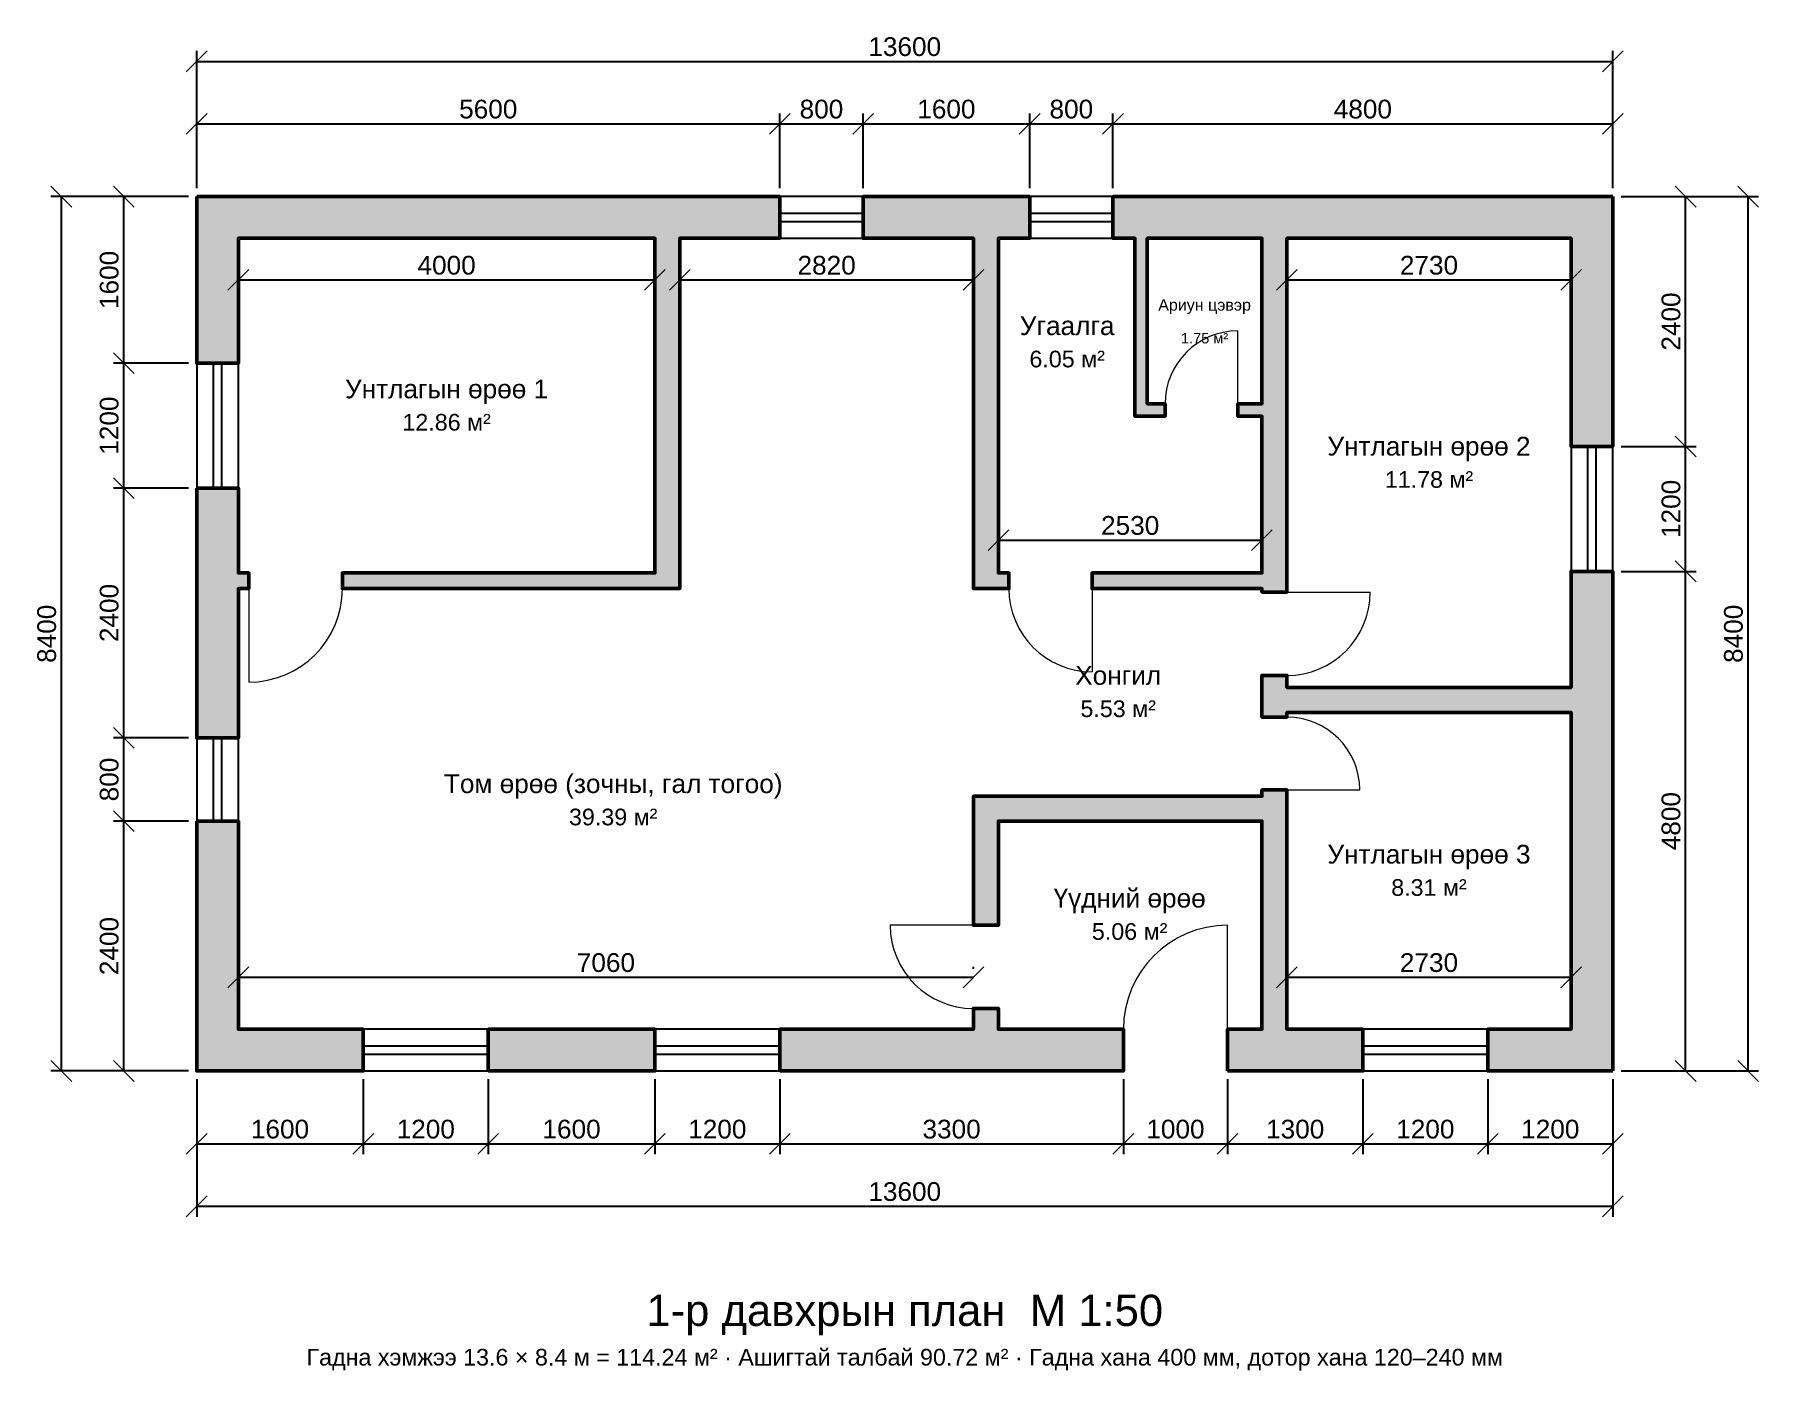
# Model space of a CAD drawing. Header units: millimetres. Extents: x -1558 to 15000, y -2878 to 9958.
import ezdxf
from ezdxf.enums import TextEntityAlignment as Align

# ---------------------------------------------------------------- set-up
doc = ezdxf.new("R2010")
doc.units = ezdxf.units.MM
for name, color, linetype, lineweight in [('ГАРЧИГ', 7, 'Continuous', 25), ('ХААЛГА', 1, 'Continuous', 18), ('ХАНА', 7, 'Continuous', 50), ('ХАНА_ДҮҮРГЭЛТ', 8, 'Continuous', 13), ('ХЭМЖЭЭС', 2, 'Continuous', 13), ('ЦОНХ', 4, 'Continuous', 25), ('ӨРӨӨ', 3, 'Continuous', 18)]:
    doc.layers.add(name, color=color, linetype=linetype, lineweight=lineweight)
doc.styles.add('AR', font='arial.ttf')
doc.dimstyles.new('ГВ50', dxfattribs={"dimtxt": 180, "dimasz": 120, "dimexe": 100, "dimexo": 80, "dimgap": 50, "dimtad": 1, "dimdec": 0, "dimtxsty": 'AR', "dimtsz": 100, "dimcen": 2.5, "dimclrd": 2, "dimclre": 2, "dimazin": 3, "dimtfac": 1, "dimtmove": 0, "dimatfit": 3, "dimarcsym": 0})

msp = doc.modelspace()

# ---------------------------------------------------------------- hatches: boundary and pattern name
at = {"layer": 'ХАНА_ДҮҮРГЭЛТ'}
for points in [[(0, 8400), (5600, 8400), (5600, 8000), (4640, 8000), (4640, 4635), (1400, 4635), (1400, 4785), (4400, 4785), (4400, 8000), (400, 8000), (400, 6800), (0, 6800)], [(8000, 8400), (8000, 8000), (7700, 8000), (7700, 4785), (7800, 4785), (7800, 4635), (7460, 4635), (7460, 8000), (6400, 8000), (6400, 8400)], [(13600, 8400), (13600, 6000), (13200, 6000), (13200, 8000), (10470, 8000), (10470, 4600), (10230, 4600), (10230, 4635), (8600, 4635), (8600, 4785), (10230, 4785), (10230, 6290), (10000, 6290), (10000, 6410), (10230, 6410), (10230, 8000), (9130, 8000), (9130, 6410), (9300, 6410), (9300, 6290), (9010, 6290), (9010, 8000), (8800, 8000), (8800, 8400)], [(0, 5600), (400, 5600), (400, 4785), (500, 4785), (500, 4635), (400, 4635), (400, 3200), (0, 3200)], [(13600, 0), (12400, 0), (12400, 400), (13200, 400), (13200, 3445), (10470, 3445), (10470, 3400), (10230, 3400), (10230, 3800), (10470, 3800), (10470, 3685), (13200, 3685), (13200, 4800), (13600, 4800)], [(9900, 0), (9900, 400), (10230, 400), (10230, 2400), (7700, 2400), (7700, 1400), (7460, 1400), (7460, 2640), (10230, 2640), (10230, 2700), (10470, 2700), (10470, 400), (11200, 400), (11200, 0)], [(0, 2400), (400, 2400), (400, 400), (1600, 400), (1600, 0), (0, 0)], [(5600, 0), (5600, 400), (7460, 400), (7460, 600), (7700, 600), (7700, 400), (8900, 400), (8900, 0)], [(2800, 0), (2800, 400), (4400, 400), (4400, 0)]]:
    msp.add_hatch(color=8, dxfattribs=at).paths.add_polyline_path(points)

# ---------------------------------------------------------------- linework, layer by layer
at = {"layer": 'ХААЛГА'}
for p, q in [((10000, 6410), (10000, 7110)), ((500, 4635), (500, 3735)), ((8600, 4635), (8600, 3835)), ((10470, 4600), (11270, 4600)), ((10470, 2700), (11170, 2700)), ((7460, 1400), (6660, 1400)), ((9900, 400), (9900, 1400))]:
    msp.add_line(p, q, dxfattribs=at)
for centre, radius, start, end in [((10000, 6410), 700, 90, 180), ((500, 4635), 900, 270, 0), ((8600, 4635), 800, 180, 270), ((10470, 4600), 800, 270, 0), ((10470, 2700), 700, 0, 90), ((7460, 1400), 800, 180, 270), ((9900, 400), 1000, 90, 180)]:
    msp.add_arc(centre, radius, start, end, dxfattribs=at)
at = {"layer": 'ХАНА'}
for points in [[(0, 8400), (5600, 8400), (5600, 8000), (4640, 8000), (4640, 4635), (1400, 4635), (1400, 4785), (4400, 4785), (4400, 8000), (400, 8000), (400, 6800), (0, 6800), (0, 8400)], [(8000, 8400), (8000, 8000), (7700, 8000), (7700, 4785), (7800, 4785), (7800, 4635), (7460, 4635), (7460, 8000), (6400, 8000), (6400, 8400), (8000, 8400)], [(13600, 8400), (13600, 6000), (13200, 6000), (13200, 8000), (10470, 8000), (10470, 4600), (10230, 4600), (10230, 4635), (8600, 4635), (8600, 4785), (10230, 4785), (10230, 6290), (10000, 6290), (10000, 6410), (10230, 6410), (10230, 8000), (9130, 8000), (9130, 6410), (9300, 6410), (9300, 6290), (9010, 6290), (9010, 8000), (8800, 8000), (8800, 8400), (13600, 8400)], [(0, 5600), (400, 5600), (400, 4785), (500, 4785), (500, 4635), (400, 4635), (400, 3200), (0, 3200), (0, 5600)], [(13600, 0), (12400, 0), (12400, 400), (13200, 400), (13200, 3445), (10470, 3445), (10470, 3400), (10230, 3400), (10230, 3800), (10470, 3800), (10470, 3685), (13200, 3685), (13200, 4800), (13600, 4800), (13600, 0)], [(9900, 0), (9900, 400), (10230, 400), (10230, 2400), (7700, 2400), (7700, 1400), (7460, 1400), (7460, 2640), (10230, 2640), (10230, 2700), (10470, 2700), (10470, 400), (11200, 400), (11200, 0), (9900, 0)], [(0, 2400), (400, 2400), (400, 400), (1600, 400), (1600, 0), (0, 0), (0, 2400)], [(5600, 0), (5600, 400), (7460, 400), (7460, 600), (7700, 600), (7700, 400), (8900, 400), (8900, 0), (5600, 0)], [(2800, 0), (2800, 400), (4400, 400), (4400, 0), (2800, 0)]]:
    msp.add_lwpolyline(points, close=True, dxfattribs=at)
at = {"layer": 'ЦОНХ'}
for p, q in [((5600, 8240), (6400, 8240)), ((5600, 8160), (6400, 8160)), ((8000, 8240), (8800, 8240)), ((8000, 8160), (8800, 8160)), ((160, 5600), (160, 6800)), ((240, 5600), (240, 6800)), ((13360, 4800), (13360, 6000)), ((13440, 4800), (13440, 6000)), ((160, 2400), (160, 3200)), ((240, 2400), (240, 3200)), ((1600, 240), (2800, 240)), ((4400, 240), (5600, 240)), ((11200, 240), (12400, 240)), ((1600, 160), (2800, 160)), ((4400, 160), (5600, 160)), ((11200, 160), (12400, 160))]:
    msp.add_line(p, q, dxfattribs=at)
for points in [[(5600, 8000), (6400, 8000), (6400, 8400), (5600, 8400)], [(8000, 8000), (8800, 8000), (8800, 8400), (8000, 8400)], [(0, 5600), (400, 5600), (400, 6800), (0, 6800)], [(13200, 4800), (13600, 4800), (13600, 6000), (13200, 6000)], [(0, 2400), (400, 2400), (400, 3200), (0, 3200)], [(1600, 0), (2800, 0), (2800, 400), (1600, 400)], [(4400, 0), (5600, 0), (5600, 400), (4400, 400)], [(11200, 0), (12400, 0), (12400, 400), (11200, 400)]]:
    msp.add_lwpolyline(points, close=True, dxfattribs=at)

# ---------------------------------------------------------------- texts
at = {"layer": 'ГАРЧИГ', "style": 'AR'}
for s, height, p in [('1-р давхрын план  М 1:50', 300, (6800, -2300)), ('Гадна хэмжээ 13.6 × 8.4 м = 114.24 м² · Ашигтай талбай 90.72 м² · Гадна хана 400 мм, дотор хана 120–240 мм', 160, (6800, -2750))]:
    msp.add_text(s, height=height, dxfattribs=at).set_placement(p, align=Align.MIDDLE_CENTER)
at = {"layer": 'ӨРӨӨ', "style": 'AR'}
for s, height, p in [('Ариун цэвэр', 110, (9680, 7360)), ('Угаалга', 180, (8360, 7160)), ('1.75 м²', 100, (9680, 7040)), ('6.05 м²', 160, (8360, 6840)), ('Унтлагын өрөө 1', 180, (2400, 6552.5)), ('12.86 м²', 160, (2400, 6232.5)), ('Унтлагын өрөө 2', 180, (11835, 6002.5)), ('11.78 м²', 160, (11835, 5682.5)), ('Хонгил', 180, (8850, 3800)), ('5.53 м²', 160, (8850, 3480)), ('Том өрөө (зочны, гал тогоо)', 180, (4000, 2760)), ('39.39 м²', 160, (4000, 2440)), ('Унтлагын өрөө 3', 180, (11835, 2082.5)), ('8.31 м²', 160, (11835, 1762.5)), ('Үүдний өрөө', 180, (8960, 1660)), ('5.06 м²', 160, (8960, 1340))]:
    msp.add_text(s, height=height, dxfattribs=at).set_placement(p, align=Align.MIDDLE_CENTER)

# ---------------------------------------------------------------- dimensions: what is measured, and where the dimension line sits
at = {"layer": 'ХЭМЖЭЭС'}
for base, p1, p2 in [((0, 9700), (0, 8400), (13600, 8400)), ((0, 9100), (0, 8400), (5600, 8400)), ((5600, 9100), (5600, 8400), (6400, 8400)), ((6400, 9100), (6400, 8400), (8000, 8400)), ((8000, 9100), (8000, 8400), (8800, 8400)), ((8800, 9100), (8800, 8400), (13600, 8400)), ((400, 7600), (400, 7600), (4400, 7600)), ((4640, 7600), (4640, 7600), (7460, 7600)), ((10470, 7600), (10470, 7600), (13200, 7600)), ((7700, 5100), (7700, 5100), (10230, 5100)), ((400, 900), (400, 900), (7460, 900)), ((10470, 900), (10470, 900), (13200, 900)), ((0, -700), (0, 0), (1600, 0)), ((0, -1300), (0, 0), (13600, 0)), ((1600, -700), (1600, 0), (2800, 0)), ((2800, -700), (2800, 0), (4400, 0)), ((4400, -700), (4400, 0), (5600, 0)), ((5600, -700), (5600, 0), (8900, 0)), ((8900, -700), (8900, 0), (9900, 0)), ((9900, -700), (9900, 0), (11200, 0)), ((11200, -700), (11200, 0), (12400, 0)), ((12400, -700), (12400, 0), (13600, 0))]:
    msp.add_linear_dim(base=base, p1=p1, p2=p2, dimstyle='ГВ50', dxfattribs=at).render()
for base, p1, p2 in [((-1300, 0), (0, 0), (0, 8400)), ((-700, 6800), (0, 6800), (0, 8400)), ((14300, 6000), (13600, 6000), (13600, 8400)), ((14900, 0), (13600, 0), (13600, 8400)), ((-700, 5600), (0, 5600), (0, 6800)), ((14300, 4800), (13600, 4800), (13600, 6000)), ((-700, 3200), (0, 3200), (0, 5600)), ((14300, 0), (13600, 0), (13600, 4800)), ((-700, 2400), (0, 2400), (0, 3200)), ((-700, 0), (0, 0), (0, 2400))]:
    msp.add_linear_dim(base=base, p1=p1, p2=p2, angle=90, dimstyle='ГВ50', dxfattribs=at).render()

doc.saveas('drawing.dxf')
